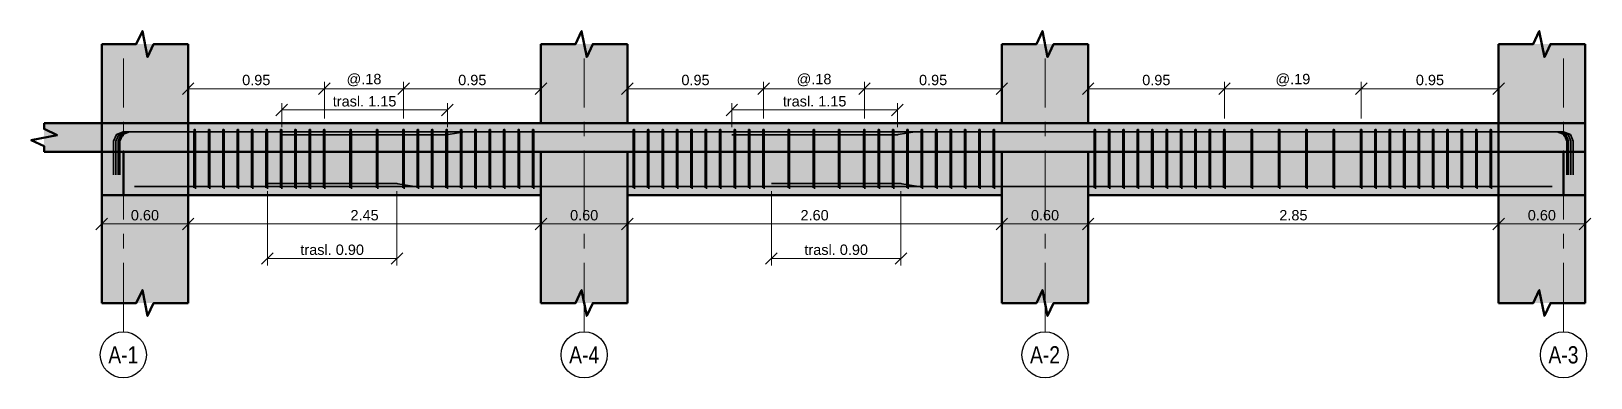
# Model space of a CAD drawing. Header units: metres. Extents: x 99 to 431, y 0 to 4.
# Drawn here: x 99.36 to 110.19, y 1.43 to 3.84 of the extents above; entities that cross this region are included whole.
import ezdxf
from ezdxf.enums import TextEntityAlignment as Align

# ---------------------------------------------------------------- set-up
doc = ezdxf.new("R2010")
doc.units = ezdxf.units.M
doc.linetypes.add('EJE40', pattern=[0.7, 0.48, -0.08, 0.06, -0.08])
for name, color, linetype, lineweight in [('E-ACERO', 1, 'Continuous', 35), ('E-CORTE', 7, 'Continuous', 50), ('E-CORTE-ACH', 254, 'Continuous', 0), ('E-COTA', 7, 'Continuous', 13), ('E-EJES', 1, 'Continuous', 18), ('E-EJES-ID', 7, 'Continuous', 25)]:
    doc.layers.add(name, color=color, linetype=linetype, lineweight=lineweight)
doc.styles.add('ARIAL', font='arial.ttf')
doc.dimstyles.new('COTA40', dxfattribs={"dimtxt": 0.072, "dimasz": 0.048, "dimexe": 0.048, "dimexo": 0.032, "dimgap": 0.024, "dimtad": 1, "dimzin": 0, "dimdsep": 46, "dimtxsty": 'ARIAL', "dimtsz": 0.04, "dimcen": 2.5, "dimclrd": 7, "dimclre": 7, "dimclrt": 7, "dimazin": 3, "dimtfac": 1, "dimtmove": 2, "dimatfit": 3, "dimlwd": 13, "dimlwe": 13})

msp = doc.modelspace()

# ---------------------------------------------------------------- hatches: boundary and pattern name
at = {"layer": 'E-CORTE-ACH'}
for points in [[(100.45, 3.2), (100.3, 3.2), (100, 3.2), (99.85, 3.2), (99.85, 3.75), (100.45, 3.75)], [(103.5, 3.2), (103.2, 3.2), (102.9, 3.2), (102.9, 3.75), (103.5, 3.75)], [(106.7, 3.2), (106.4, 3.2), (106.1, 3.2), (106.1, 3.75), (106.7, 3.75)], [(109.55, 3.75), (110.15, 3.75), (110.15, 3.2), (110, 3.2), (109.7, 3.2), (109.55, 3.2)], [(110.15, 3.0039), (110.15, 3), (110.0706, 3), (99.45, 3), (99.45, 3.2), (110.0706, 3.2), (110.15, 3.2)], [(99.85, 2.4), (99.85, 3.2), (100, 3.2), (100.3, 3.2), (100.45, 3.2), (100.45, 1.95), (99.85, 1.95)], [(109.55, 3.2), (109.7, 3.2), (110, 3.2), (110.15, 3.2), (110.15, 1.95), (109.55, 1.95)], [(99.85, 3), (100, 3), (100, 2.7), (99.85, 2.7)], [(100, 2.7), (100, 2.85), (100, 3), (101.45, 3), (102.9, 3), (102.9, 2.85), (102.9, 2.7), (101.45, 2.7)], [(103.2, 3), (103.5, 3), (103.5, 2.85), (103.5, 2.7), (103.5, 1.95), (102.9, 1.95), (102.9, 2.7), (102.9, 2.85), (102.9, 3)], [(103.5, 2.7), (103.5, 2.85), (103.5, 3), (104.8, 3), (106.1, 3), (106.1, 2.85), (106.1, 2.7), (104.8, 2.7)], [(106.4, 3), (106.7, 3), (106.7, 2.85), (106.7, 2.7), (106.7, 1.95), (106.1, 1.95), (106.1, 2.7), (106.1, 2.85), (106.1, 3)], [(106.7, 2.7), (106.7, 2.85), (106.7, 3), (108.35, 3), (110, 3), (110, 2.85), (110, 2.7), (108.35, 2.7)], [(110, 2.7), (110, 3), (110.15, 3), (110.15, 2.7)]]:
    msp.add_hatch(color=256, dxfattribs=at).paths.add_polyline_path(points)

# ---------------------------------------------------------------- linework, layer by layer
at = {"layer": 'E-ACERO'}
for points in [[(99.9321, 2.8409), (99.9321, 3.0743), (99.9516, 3.1214), (99.9988, 3.1409), (102.25, 3.1409)], [(99.9321, 2.8409), (99.9321, 3.0743), (99.9516, 3.1214), (99.9988, 3.1409), (105.375, 3.1409)], [(99.9481, 2.8409), (99.9481, 3.0743), (99.9676, 3.1214), (100.0148, 3.1409), (102.25, 3.1409)], [(99.9641, 2.8409), (99.9641, 3.0743), (99.9836, 3.1214), (100.0308, 3.1409), (102.25, 3.1409)], [(99.9761, 2.8409), (99.9761, 3.0743), (99.9956, 3.1214), (100.0428, 3.1409), (105.375, 3.1409)], [(100.5, 2.8393), (100.5, 3.1314), (100.4997, 3.1483), (100.4989, 3.1552), (100.4916, 3.1552), (100.4908, 3.1483), (100.4905, 3.1314), (100.4905, 2.8104)], [(100.6, 2.8393), (100.6, 3.1314), (100.5997, 3.1483), (100.5989, 3.1552), (100.5916, 3.1552), (100.5908, 3.1483), (100.5905, 3.1314), (100.5905, 2.8104)], [(100.7, 2.8393), (100.7, 3.1314), (100.6997, 3.1483), (100.6989, 3.1552), (100.6916, 3.1552), (100.6908, 3.1483), (100.6905, 3.1314), (100.6905, 2.8104)], [(100.8, 2.8393), (100.8, 3.1314), (100.7997, 3.1483), (100.7989, 3.1552), (100.7916, 3.1552), (100.7908, 3.1483), (100.7905, 3.1314), (100.7905, 2.8104)], [(100.9, 2.8393), (100.9, 3.1314), (100.8997, 3.1483), (100.8989, 3.1552), (100.8916, 3.1552), (100.8908, 3.1483), (100.8905, 3.1314), (100.8905, 2.8104)], [(101, 2.8393), (101, 3.1314), (100.9997, 3.1483), (100.9989, 3.1552), (100.9916, 3.1552), (100.9908, 3.1483), (100.9905, 3.1314), (100.9905, 2.8104)], [(101.1, 2.8393), (101.1, 3.1314), (101.0997, 3.1483), (101.0989, 3.1552), (101.0916, 3.1552), (101.0908, 3.1483), (101.0905, 3.1314), (101.0905, 2.8104)], [(101.1, 3.1199), (102.2445, 3.1199), (102.25, 3.1201), (102.2554, 3.1208), (102.3709, 3.14), (102.3763, 3.1407), (102.3818, 3.1409), (110.0012, 3.1409), (110.0484, 3.1214), (110.0679, 3.0743), (110.0679, 2.8409)], [(101.1, 3.1199), (102.2445, 3.1199), (102.25, 3.1201), (102.2554, 3.1208), (102.3709, 3.14), (102.3763, 3.1407), (102.3818, 3.1409), (109.9692, 3.1409), (110.0164, 3.1214), (110.0359, 3.0743), (110.0359, 2.8409)], [(101.1, 3.1199), (102.2445, 3.1199), (102.25, 3.1201), (102.2554, 3.1208), (102.3709, 3.14), (102.3763, 3.1407), (102.3818, 3.1409), (109.9852, 3.1409), (110.0324, 3.1214), (110.0519, 3.0743), (110.0519, 2.8409)], [(101.2, 2.8393), (101.2, 3.1314), (101.1997, 3.1483), (101.1989, 3.1552), (101.1916, 3.1552), (101.1908, 3.1483), (101.1905, 3.1314), (101.1905, 2.8104)], [(101.3, 2.8393), (101.3, 3.1314), (101.2997, 3.1483), (101.2989, 3.1552), (101.2916, 3.1552), (101.2908, 3.1483), (101.2905, 3.1314), (101.2905, 2.8104)], [(101.4, 2.8393), (101.4, 3.1314), (101.3997, 3.1483), (101.3989, 3.1552), (101.3916, 3.1552), (101.3908, 3.1483), (101.3905, 3.1314), (101.3905, 2.8104)], [(101.5833, 2.8393), (101.5833, 3.1314), (101.583, 3.1483), (101.5823, 3.1552), (101.5749, 3.1552), (101.5741, 3.1483), (101.5738, 3.1314), (101.5738, 2.8104)], [(101.7667, 2.8393), (101.7667, 3.1314), (101.7664, 3.1483), (101.7656, 3.1552), (101.7582, 3.1552), (101.7575, 3.1483), (101.7571, 3.1314), (101.7571, 2.8104)], [(101.95, 2.8393), (101.95, 3.1314), (101.9497, 3.1483), (101.9489, 3.1552), (101.9416, 3.1552), (101.9408, 3.1483), (101.9405, 3.1314), (101.9405, 2.8104)], [(102.05, 2.8393), (102.05, 3.1314), (102.0497, 3.1483), (102.0489, 3.1552), (102.0416, 3.1552), (102.0408, 3.1483), (102.0405, 3.1314), (102.0405, 2.8104)], [(102.15, 2.8393), (102.15, 3.1314), (102.1497, 3.1483), (102.1489, 3.1552), (102.1416, 3.1552), (102.1408, 3.1483), (102.1405, 3.1314), (102.1405, 2.8104)], [(102.25, 2.8393), (102.25, 3.1314), (102.2497, 3.1483), (102.2489, 3.1552), (102.2416, 3.1552), (102.2408, 3.1483), (102.2405, 3.1314), (102.2405, 2.8104)], [(102.35, 2.8393), (102.35, 3.1314), (102.3497, 3.1483), (102.3489, 3.1552), (102.3416, 3.1552), (102.3408, 3.1483), (102.3405, 3.1314), (102.3405, 2.8104)], [(102.45, 2.8393), (102.45, 3.1314), (102.4497, 3.1483), (102.4489, 3.1552), (102.4416, 3.1552), (102.4408, 3.1483), (102.4405, 3.1314), (102.4405, 2.8104)], [(102.55, 2.8393), (102.55, 3.1314), (102.5497, 3.1483), (102.5489, 3.1552), (102.5416, 3.1552), (102.5408, 3.1483), (102.5405, 3.1314), (102.5405, 2.8104)], [(102.65, 2.8393), (102.65, 3.1314), (102.6497, 3.1483), (102.6489, 3.1552), (102.6416, 3.1552), (102.6408, 3.1483), (102.6405, 3.1314), (102.6405, 2.8104)], [(102.75, 2.8393), (102.75, 3.1314), (102.7497, 3.1483), (102.7489, 3.1552), (102.7416, 3.1552), (102.7408, 3.1483), (102.7405, 3.1314), (102.7405, 2.8104)], [(102.85, 2.8393), (102.85, 3.1314), (102.8497, 3.1483), (102.8489, 3.1552), (102.8416, 3.1552), (102.8408, 3.1483), (102.8405, 3.1314), (102.8405, 2.8104)], [(103.55, 2.8393), (103.55, 3.1314), (103.5497, 3.1483), (103.5489, 3.1552), (103.5416, 3.1552), (103.5408, 3.1483), (103.5405, 3.1314), (103.5405, 2.8104)], [(103.65, 2.8393), (103.65, 3.1314), (103.6497, 3.1483), (103.6489, 3.1552), (103.6416, 3.1552), (103.6408, 3.1483), (103.6405, 3.1314), (103.6405, 2.8104)], [(103.75, 2.8393), (103.75, 3.1314), (103.7497, 3.1483), (103.7489, 3.1552), (103.7416, 3.1552), (103.7408, 3.1483), (103.7405, 3.1314), (103.7405, 2.8104)], [(103.85, 2.8393), (103.85, 3.1314), (103.8497, 3.1483), (103.8489, 3.1552), (103.8416, 3.1552), (103.8408, 3.1483), (103.8405, 3.1314), (103.8405, 2.8104)], [(103.95, 2.8393), (103.95, 3.1314), (103.9497, 3.1483), (103.9489, 3.1552), (103.9416, 3.1552), (103.9408, 3.1483), (103.9405, 3.1314), (103.9405, 2.8104)], [(104.05, 2.8393), (104.05, 3.1314), (104.0497, 3.1483), (104.0489, 3.1552), (104.0416, 3.1552), (104.0408, 3.1483), (104.0405, 3.1314), (104.0405, 2.8104)], [(104.15, 2.8393), (104.15, 3.1314), (104.1497, 3.1483), (104.1489, 3.1552), (104.1416, 3.1552), (104.1408, 3.1483), (104.1405, 3.1314), (104.1405, 2.8104)], [(104.225, 3.1199), (105.3695, 3.1199), (105.375, 3.1201), (105.3804, 3.1208), (105.4959, 3.14), (105.5013, 3.1407), (105.5068, 3.1409), (110.0012, 3.1409), (110.0484, 3.1214), (110.0679, 3.0743), (110.0679, 2.8409)], [(104.225, 3.1199), (105.3695, 3.1199), (105.375, 3.1201), (105.3804, 3.1208), (105.4959, 3.14), (105.5013, 3.1407), (105.5068, 3.1409), (109.9572, 3.1409), (110.0044, 3.1214), (110.0239, 3.0743), (110.0239, 2.8409)], [(104.25, 2.8393), (104.25, 3.1314), (104.2497, 3.1483), (104.2489, 3.1552), (104.2416, 3.1552), (104.2408, 3.1483), (104.2405, 3.1314), (104.2405, 2.8104)], [(104.35, 2.8393), (104.35, 3.1314), (104.3497, 3.1483), (104.3489, 3.1552), (104.3416, 3.1552), (104.3408, 3.1483), (104.3405, 3.1314), (104.3405, 2.8104)], [(104.45, 2.8393), (104.45, 3.1314), (104.4497, 3.1483), (104.4489, 3.1552), (104.4416, 3.1552), (104.4408, 3.1483), (104.4405, 3.1314), (104.4405, 2.8104)], [(104.625, 2.8393), (104.625, 3.1314), (104.6247, 3.1483), (104.6239, 3.1552), (104.6166, 3.1552), (104.6158, 3.1483), (104.6155, 3.1314), (104.6155, 2.8104)], [(104.8, 2.8393), (104.8, 3.1314), (104.7997, 3.1483), (104.7989, 3.1552), (104.7916, 3.1552), (104.7908, 3.1483), (104.7905, 3.1314), (104.7905, 2.8104)], [(104.975, 2.8393), (104.975, 3.1314), (104.9747, 3.1483), (104.9739, 3.1552), (104.9666, 3.1552), (104.9658, 3.1483), (104.9655, 3.1314), (104.9655, 2.8104)], [(105.15, 2.8393), (105.15, 3.1314), (105.1497, 3.1483), (105.1489, 3.1552), (105.1416, 3.1552), (105.1408, 3.1483), (105.1405, 3.1314), (105.1405, 2.8104)], [(105.25, 2.8393), (105.25, 3.1314), (105.2497, 3.1483), (105.2489, 3.1552), (105.2416, 3.1552), (105.2408, 3.1483), (105.2405, 3.1314), (105.2405, 2.8104)], [(105.35, 2.8393), (105.35, 3.1314), (105.3497, 3.1483), (105.3489, 3.1552), (105.3416, 3.1552), (105.3408, 3.1483), (105.3405, 3.1314), (105.3405, 2.8104)], [(105.45, 2.8393), (105.45, 3.1314), (105.4497, 3.1483), (105.4489, 3.1552), (105.4416, 3.1552), (105.4408, 3.1483), (105.4405, 3.1314), (105.4405, 2.8104)], [(105.55, 2.8393), (105.55, 3.1314), (105.5497, 3.1483), (105.5489, 3.1552), (105.5416, 3.1552), (105.5408, 3.1483), (105.5405, 3.1314), (105.5405, 2.8104)], [(105.65, 2.8393), (105.65, 3.1314), (105.6497, 3.1483), (105.6489, 3.1552), (105.6416, 3.1552), (105.6408, 3.1483), (105.6405, 3.1314), (105.6405, 2.8104)], [(105.75, 2.8393), (105.75, 3.1314), (105.7497, 3.1483), (105.7489, 3.1552), (105.7416, 3.1552), (105.7408, 3.1483), (105.7405, 3.1314), (105.7405, 2.8104)], [(105.85, 2.8393), (105.85, 3.1314), (105.8497, 3.1483), (105.8489, 3.1552), (105.8416, 3.1552), (105.8408, 3.1483), (105.8405, 3.1314), (105.8405, 2.8104)], [(105.95, 2.8393), (105.95, 3.1314), (105.9497, 3.1483), (105.9489, 3.1552), (105.9416, 3.1552), (105.9408, 3.1483), (105.9405, 3.1314), (105.9405, 2.8104)], [(106.05, 2.8393), (106.05, 3.1314), (106.0497, 3.1483), (106.0489, 3.1552), (106.0416, 3.1552), (106.0408, 3.1483), (106.0405, 3.1314), (106.0405, 2.8104)], [(106.75, 2.8393), (106.75, 3.1314), (106.7497, 3.1483), (106.7489, 3.1552), (106.7416, 3.1552), (106.7408, 3.1483), (106.7405, 3.1314), (106.7405, 2.8104)], [(106.85, 2.8393), (106.85, 3.1314), (106.8497, 3.1483), (106.8489, 3.1552), (106.8416, 3.1552), (106.8408, 3.1483), (106.8405, 3.1314), (106.8405, 2.8104)], [(106.95, 2.8393), (106.95, 3.1314), (106.9497, 3.1483), (106.9489, 3.1552), (106.9416, 3.1552), (106.9408, 3.1483), (106.9405, 3.1314), (106.9405, 2.8104)], [(107.05, 2.8393), (107.05, 3.1314), (107.0497, 3.1483), (107.0489, 3.1552), (107.0416, 3.1552), (107.0408, 3.1483), (107.0405, 3.1314), (107.0405, 2.8104)], [(107.15, 2.8393), (107.15, 3.1314), (107.1497, 3.1483), (107.1489, 3.1552), (107.1416, 3.1552), (107.1408, 3.1483), (107.1405, 3.1314), (107.1405, 2.8104)], [(107.25, 2.8393), (107.25, 3.1314), (107.2497, 3.1483), (107.2489, 3.1552), (107.2416, 3.1552), (107.2408, 3.1483), (107.2405, 3.1314), (107.2405, 2.8104)], [(107.35, 2.8393), (107.35, 3.1314), (107.3497, 3.1483), (107.3489, 3.1552), (107.3416, 3.1552), (107.3408, 3.1483), (107.3405, 3.1314), (107.3405, 2.8104)], [(107.45, 2.8393), (107.45, 3.1314), (107.4497, 3.1483), (107.4489, 3.1552), (107.4416, 3.1552), (107.4408, 3.1483), (107.4405, 3.1314), (107.4405, 2.8104)], [(107.55, 2.8393), (107.55, 3.1314), (107.5497, 3.1483), (107.5489, 3.1552), (107.5416, 3.1552), (107.5408, 3.1483), (107.5405, 3.1314), (107.5405, 2.8104)], [(107.65, 2.8393), (107.65, 3.1314), (107.6497, 3.1483), (107.6489, 3.1552), (107.6416, 3.1552), (107.6408, 3.1483), (107.6405, 3.1314), (107.6405, 2.8104)], [(107.84, 2.8393), (107.84, 3.1314), (107.8397, 3.1483), (107.8389, 3.1552), (107.8316, 3.1552), (107.8308, 3.1483), (107.8305, 3.1314), (107.8305, 2.8104)], [(108.03, 2.8393), (108.03, 3.1314), (108.0297, 3.1483), (108.0289, 3.1552), (108.0216, 3.1552), (108.0208, 3.1483), (108.0205, 3.1314), (108.0205, 2.8104)], [(108.22, 2.8393), (108.22, 3.1314), (108.2197, 3.1483), (108.2189, 3.1552), (108.2116, 3.1552), (108.2108, 3.1483), (108.2105, 3.1314), (108.2105, 2.8104)], [(108.41, 2.8393), (108.41, 3.1314), (108.4097, 3.1483), (108.4089, 3.1552), (108.4016, 3.1552), (108.4008, 3.1483), (108.4005, 3.1314), (108.4005, 2.8104)], [(108.6, 2.8393), (108.6, 3.1314), (108.5997, 3.1483), (108.5989, 3.1552), (108.5916, 3.1552), (108.5908, 3.1483), (108.5905, 3.1314), (108.5905, 2.8104)], [(108.7, 2.8393), (108.7, 3.1314), (108.6997, 3.1483), (108.6989, 3.1552), (108.6916, 3.1552), (108.6908, 3.1483), (108.6905, 3.1314), (108.6905, 2.8104)], [(108.8, 2.8393), (108.8, 3.1314), (108.7997, 3.1483), (108.7989, 3.1552), (108.7916, 3.1552), (108.7908, 3.1483), (108.7905, 3.1314), (108.7905, 2.8104)], [(108.9, 2.8393), (108.9, 3.1314), (108.8997, 3.1483), (108.8989, 3.1552), (108.8916, 3.1552), (108.8908, 3.1483), (108.8905, 3.1314), (108.8905, 2.8104)], [(109, 2.8393), (109, 3.1314), (108.9997, 3.1483), (108.9989, 3.1552), (108.9916, 3.1552), (108.9908, 3.1483), (108.9905, 3.1314), (108.9905, 2.8104)], [(109.1, 2.8393), (109.1, 3.1314), (109.0997, 3.1483), (109.0989, 3.1552), (109.0916, 3.1552), (109.0908, 3.1483), (109.0905, 3.1314), (109.0905, 2.8104)], [(109.2, 2.8393), (109.2, 3.1314), (109.1997, 3.1483), (109.1989, 3.1552), (109.1916, 3.1552), (109.1908, 3.1483), (109.1905, 3.1314), (109.1905, 2.8104)], [(109.3, 2.8393), (109.3, 3.1314), (109.2997, 3.1483), (109.2989, 3.1552), (109.2916, 3.1552), (109.2908, 3.1483), (109.2905, 3.1314), (109.2905, 2.8104)], [(109.4, 2.8393), (109.4, 3.1314), (109.3997, 3.1483), (109.3989, 3.1552), (109.3916, 3.1552), (109.3908, 3.1483), (109.3905, 3.1314), (109.3905, 2.8104)], [(109.5, 2.8393), (109.5, 3.1314), (109.4997, 3.1483), (109.4989, 3.1552), (109.4916, 3.1552), (109.4908, 3.1483), (109.4905, 3.1314), (109.4905, 2.8104)], [(100.5, 2.8393), (100.5, 2.7854)], [(100.6, 2.8393), (100.6, 2.7854)], [(100.7, 2.8393), (100.7, 2.7854)], [(100.8, 2.8393), (100.8, 2.7854)], [(100.9, 2.8393), (100.9, 2.7854)], [(101, 2.8393), (101, 2.7854)], [(101.1, 2.8393), (101.1, 2.7854)], [(101.2, 2.8393), (101.2, 2.7854)], [(101.3, 2.8393), (101.3, 2.7854)], [(101.4, 2.8393), (101.4, 2.7854)], [(101.5833, 2.8393), (101.5833, 2.7854)], [(101.7667, 2.8393), (101.7667, 2.7854)], [(101.95, 2.8393), (101.95, 2.7854)], [(102.05, 2.8393), (102.05, 2.7854)], [(102.15, 2.8393), (102.15, 2.7854)], [(102.25, 2.8393), (102.25, 2.7854)], [(102.35, 2.8393), (102.35, 2.7854)], [(102.45, 2.8393), (102.45, 2.7854)], [(102.55, 2.8393), (102.55, 2.7854)], [(102.65, 2.8393), (102.65, 2.7854)], [(102.75, 2.8393), (102.75, 2.7854)], [(102.85, 2.8393), (102.85, 2.7854)], [(103.55, 2.8393), (103.55, 2.7854)], [(103.65, 2.8393), (103.65, 2.7854)], [(103.75, 2.8393), (103.75, 2.7854)], [(103.85, 2.8393), (103.85, 2.7854)], [(103.95, 2.8393), (103.95, 2.7854)], [(104.05, 2.8393), (104.05, 2.7854)], [(104.15, 2.8393), (104.15, 2.7854)], [(104.25, 2.8393), (104.25, 2.7854)], [(104.35, 2.8393), (104.35, 2.7854)], [(104.45, 2.8393), (104.45, 2.7854)], [(104.625, 2.8393), (104.625, 2.7854)], [(104.8, 2.8393), (104.8, 2.7854)], [(104.975, 2.8393), (104.975, 2.7854)], [(105.15, 2.8393), (105.15, 2.7854)], [(105.25, 2.8393), (105.25, 2.7854)], [(105.35, 2.8393), (105.35, 2.7854)], [(105.45, 2.8393), (105.45, 2.7854)], [(105.55, 2.8393), (105.55, 2.7854)], [(105.65, 2.8393), (105.65, 2.7854)], [(105.75, 2.8393), (105.75, 2.7854)], [(105.85, 2.8393), (105.85, 2.7854)], [(105.95, 2.8393), (105.95, 2.7854)], [(106.05, 2.8393), (106.05, 2.7854)], [(106.75, 2.8393), (106.75, 2.7854)], [(106.85, 2.8393), (106.85, 2.7854)], [(106.95, 2.8393), (106.95, 2.7854)], [(107.05, 2.8393), (107.05, 2.7854)], [(107.15, 2.8393), (107.15, 2.7854)], [(107.25, 2.8393), (107.25, 2.7854)], [(107.35, 2.8393), (107.35, 2.7854)], [(107.45, 2.8393), (107.45, 2.7854)], [(107.55, 2.8393), (107.55, 2.7854)], [(107.65, 2.8393), (107.65, 2.7854)], [(107.84, 2.8393), (107.84, 2.7854)], [(108.03, 2.8393), (108.03, 2.7854)], [(108.22, 2.8393), (108.22, 2.7854)], [(108.41, 2.8393), (108.41, 2.7854)], [(108.6, 2.8393), (108.6, 2.7854)], [(108.7, 2.8393), (108.7, 2.7854)], [(108.8, 2.8393), (108.8, 2.7854)], [(108.9, 2.8393), (108.9, 2.7854)], [(109, 2.8393), (109, 2.7854)], [(109.1, 2.8393), (109.1, 2.7854)], [(109.2, 2.8393), (109.2, 2.7854)], [(109.3, 2.8393), (109.3, 2.7854)], [(109.4, 2.8393), (109.4, 2.7854)], [(109.5, 2.8393), (109.5, 2.7854)], [(100.0772, 2.759), (101.9, 2.759)], [(100.0772, 2.759), (105.4, 2.759)], [(100.0772, 2.759), (101.9, 2.759)], [(100.0772, 2.759), (105.4, 2.759)], [(100.4905, 2.8104), (100.4905, 2.7733)], [(100.4905, 2.7733), (100.4905, 2.7565)], [(100.4905, 2.7565), (100.4905, 2.7513)], [(100.5, 2.7854), (100.5, 2.7686)], [(100.5, 2.7686), (100.5, 2.7595)], [(100.5, 2.7595), (100.5, 2.7517)], [(100.5, 2.7517), (100.5, 2.7448)], [(100.5905, 2.8104), (100.5905, 2.7733)], [(100.5905, 2.7733), (100.5905, 2.7565)], [(100.5905, 2.7565), (100.5905, 2.7513)], [(100.6, 2.7854), (100.6, 2.7686)], [(100.6, 2.7686), (100.6, 2.7595)], [(100.6, 2.7595), (100.6, 2.7517)], [(100.6, 2.7517), (100.6, 2.7448)], [(100.6905, 2.8104), (100.6905, 2.7733)], [(100.6905, 2.7733), (100.6905, 2.7565)], [(100.6905, 2.7565), (100.6905, 2.7513)], [(100.7, 2.7854), (100.7, 2.7686)], [(100.7, 2.7686), (100.7, 2.7595)], [(100.7, 2.7595), (100.7, 2.7517)], [(100.7, 2.7517), (100.7, 2.7448)], [(100.7905, 2.8104), (100.7905, 2.7733)], [(100.7905, 2.7733), (100.7905, 2.7565)], [(100.7905, 2.7565), (100.7905, 2.7513)], [(100.8, 2.7854), (100.8, 2.7686)], [(100.8, 2.7686), (100.8, 2.7595)], [(100.8, 2.7595), (100.8, 2.7517)], [(100.8, 2.7517), (100.8, 2.7448)], [(100.8905, 2.8104), (100.8905, 2.7733)], [(100.8905, 2.7733), (100.8905, 2.7565)], [(100.8905, 2.7565), (100.8905, 2.7513)], [(100.9, 2.7854), (100.9, 2.7686)], [(100.9, 2.7686), (100.9, 2.7595)], [(100.9, 2.7595), (100.9, 2.7517)], [(100.9, 2.7517), (100.9, 2.7448)], [(100.9905, 2.8104), (100.9905, 2.7733)], [(100.9905, 2.7733), (100.9905, 2.7565)], [(100.9905, 2.7565), (100.9905, 2.7513)], [(101, 2.7854), (101, 2.7686)], [(101, 2.7801), (101.8945, 2.7801), (101.9, 2.7799), (101.9054, 2.7792), (102.0209, 2.76), (102.0263, 2.7593), (102.0318, 2.759), (109.9228, 2.759)], [(101, 2.7801), (101.8945, 2.7801), (101.9, 2.7799), (101.9054, 2.7792), (102.0209, 2.76), (102.0263, 2.7593), (102.0318, 2.759), (109.9228, 2.759)], [(101, 2.7686), (101, 2.7595)], [(101, 2.7595), (101, 2.7517)], [(101, 2.7517), (101, 2.7448)], [(101.0905, 2.8104), (101.0905, 2.7733)], [(101.0905, 2.7733), (101.0905, 2.7565)], [(101.0905, 2.7565), (101.0905, 2.7513)], [(101.1, 2.7854), (101.1, 2.7686)], [(101.1, 2.7686), (101.1, 2.7595)], [(101.1, 2.7595), (101.1, 2.7517)], [(101.1, 2.7517), (101.1, 2.7448)], [(101.1905, 2.8104), (101.1905, 2.7733)], [(101.1905, 2.7733), (101.1905, 2.7565)], [(101.1905, 2.7565), (101.1905, 2.7513)], [(101.2, 2.7854), (101.2, 2.7686)], [(101.2, 2.7686), (101.2, 2.7595)], [(101.2, 2.7595), (101.2, 2.7517)], [(101.2, 2.7517), (101.2, 2.7448)], [(101.2905, 2.8104), (101.2905, 2.7733)], [(101.2905, 2.7733), (101.2905, 2.7565)], [(101.2905, 2.7565), (101.2905, 2.7513)], [(101.3, 2.7854), (101.3, 2.7686)], [(101.3, 2.7686), (101.3, 2.7595)], [(101.3, 2.7595), (101.3, 2.7517)], [(101.3, 2.7517), (101.3, 2.7448)], [(101.3905, 2.8104), (101.3905, 2.7733)], [(101.3905, 2.7733), (101.3905, 2.7565)], [(101.3905, 2.7565), (101.3905, 2.7513)], [(101.4, 2.7854), (101.4, 2.7686)], [(101.4, 2.7686), (101.4, 2.7595)], [(101.4, 2.7595), (101.4, 2.7517)], [(101.4, 2.7517), (101.4, 2.7448)], [(101.5738, 2.8104), (101.5738, 2.7733)], [(101.5738, 2.7733), (101.5738, 2.7565)], [(101.5738, 2.7565), (101.5738, 2.7513)], [(101.5833, 2.7854), (101.5833, 2.7686)], [(101.5833, 2.7686), (101.5833, 2.7595)], [(101.5833, 2.7595), (101.5833, 2.7517)], [(101.5833, 2.7517), (101.5833, 2.7448)], [(101.7571, 2.8104), (101.7571, 2.7733)], [(101.7571, 2.7733), (101.7571, 2.7565)], [(101.7571, 2.7565), (101.7571, 2.7513)], [(101.7667, 2.7854), (101.7667, 2.7686)], [(101.7667, 2.7686), (101.7667, 2.7595)], [(101.7667, 2.7595), (101.7667, 2.7517)], [(101.7667, 2.7517), (101.7667, 2.7448)], [(101.9405, 2.8104), (101.9405, 2.7733)], [(101.9405, 2.7733), (101.9405, 2.7565)], [(101.9405, 2.7565), (101.9405, 2.7513)], [(101.95, 2.7854), (101.95, 2.7686)], [(101.95, 2.7686), (101.95, 2.7595)], [(101.95, 2.7595), (101.95, 2.7517)], [(101.95, 2.7517), (101.95, 2.7448)], [(102.0405, 2.8104), (102.0405, 2.7733)], [(102.0405, 2.7733), (102.0405, 2.7565)], [(102.0405, 2.7565), (102.0405, 2.7513)], [(102.05, 2.7854), (102.05, 2.7686)], [(102.05, 2.7686), (102.05, 2.7595)], [(102.05, 2.7595), (102.05, 2.7517)], [(102.05, 2.7517), (102.05, 2.7448)], [(102.1405, 2.8104), (102.1405, 2.7733)], [(102.1405, 2.7733), (102.1405, 2.7565)], [(102.1405, 2.7565), (102.1405, 2.7513)], [(102.15, 2.7854), (102.15, 2.7686)], [(102.15, 2.7686), (102.15, 2.7595)], [(102.15, 2.7595), (102.15, 2.7517)], [(102.15, 2.7517), (102.15, 2.7448)], [(102.2405, 2.8104), (102.2405, 2.7733)], [(102.2405, 2.7733), (102.2405, 2.7565)], [(102.2405, 2.7565), (102.2405, 2.7513)], [(102.25, 2.7854), (102.25, 2.7686)], [(102.25, 2.7686), (102.25, 2.7595)], [(102.25, 2.7595), (102.25, 2.7517)], [(102.25, 2.7517), (102.25, 2.7448)], [(102.3405, 2.8104), (102.3405, 2.7733)], [(102.3405, 2.7733), (102.3405, 2.7565)], [(102.3405, 2.7565), (102.3405, 2.7513)], [(102.35, 2.7854), (102.35, 2.7686)], [(102.35, 2.7686), (102.35, 2.7595)], [(102.35, 2.7595), (102.35, 2.7517)], [(102.35, 2.7517), (102.35, 2.7448)], [(102.4405, 2.8104), (102.4405, 2.7733)], [(102.4405, 2.7733), (102.4405, 2.7565)], [(102.4405, 2.7565), (102.4405, 2.7513)], [(102.45, 2.7854), (102.45, 2.7686)], [(102.45, 2.7686), (102.45, 2.7595)], [(102.45, 2.7595), (102.45, 2.7517)], [(102.45, 2.7517), (102.45, 2.7448)], [(102.5405, 2.8104), (102.5405, 2.7733)], [(102.5405, 2.7733), (102.5405, 2.7565)], [(102.5405, 2.7565), (102.5405, 2.7513)], [(102.55, 2.7854), (102.55, 2.7686)], [(102.55, 2.7686), (102.55, 2.7595)], [(102.55, 2.7595), (102.55, 2.7517)], [(102.55, 2.7517), (102.55, 2.7448)], [(102.6405, 2.8104), (102.6405, 2.7733)], [(102.6405, 2.7733), (102.6405, 2.7565)], [(102.6405, 2.7565), (102.6405, 2.7513)], [(102.65, 2.7854), (102.65, 2.7686)], [(102.65, 2.7686), (102.65, 2.7595)], [(102.65, 2.7595), (102.65, 2.7517)], [(102.65, 2.7517), (102.65, 2.7448)], [(102.7405, 2.8104), (102.7405, 2.7733)], [(102.7405, 2.7733), (102.7405, 2.7565)], [(102.7405, 2.7565), (102.7405, 2.7513)], [(102.75, 2.7854), (102.75, 2.7686)], [(102.75, 2.7686), (102.75, 2.7595)], [(102.75, 2.7595), (102.75, 2.7517)], [(102.75, 2.7517), (102.75, 2.7448)], [(102.8405, 2.8104), (102.8405, 2.7733)], [(102.8405, 2.7733), (102.8405, 2.7565)], [(102.8405, 2.7565), (102.8405, 2.7513)], [(102.85, 2.7854), (102.85, 2.7686)], [(102.85, 2.7686), (102.85, 2.7595)], [(102.85, 2.7595), (102.85, 2.7517)], [(102.85, 2.7517), (102.85, 2.7448)], [(103.5405, 2.8104), (103.5405, 2.7733)], [(103.5405, 2.7733), (103.5405, 2.7565)], [(103.5405, 2.7565), (103.5405, 2.7513)], [(103.55, 2.7854), (103.55, 2.7686)], [(103.55, 2.7686), (103.55, 2.7595)], [(103.55, 2.7595), (103.55, 2.7517)], [(103.55, 2.7517), (103.55, 2.7448)], [(103.6405, 2.8104), (103.6405, 2.7733)], [(103.6405, 2.7733), (103.6405, 2.7565)], [(103.6405, 2.7565), (103.6405, 2.7513)], [(103.65, 2.7854), (103.65, 2.7686)], [(103.65, 2.7686), (103.65, 2.7595)], [(103.65, 2.7595), (103.65, 2.7517)], [(103.65, 2.7517), (103.65, 2.7448)], [(103.7405, 2.8104), (103.7405, 2.7733)], [(103.7405, 2.7733), (103.7405, 2.7565)], [(103.7405, 2.7565), (103.7405, 2.7513)], [(103.75, 2.7854), (103.75, 2.7686)], [(103.75, 2.7686), (103.75, 2.7595)], [(103.75, 2.7595), (103.75, 2.7517)], [(103.75, 2.7517), (103.75, 2.7448)], [(103.8405, 2.8104), (103.8405, 2.7733)], [(103.8405, 2.7733), (103.8405, 2.7565)], [(103.8405, 2.7565), (103.8405, 2.7513)], [(103.85, 2.7854), (103.85, 2.7686)], [(103.85, 2.7686), (103.85, 2.7595)], [(103.85, 2.7595), (103.85, 2.7517)], [(103.85, 2.7517), (103.85, 2.7448)], [(103.9405, 2.8104), (103.9405, 2.7733)], [(103.9405, 2.7733), (103.9405, 2.7565)], [(103.9405, 2.7565), (103.9405, 2.7513)], [(103.95, 2.7854), (103.95, 2.7686)], [(103.95, 2.7686), (103.95, 2.7595)], [(103.95, 2.7595), (103.95, 2.7517)], [(103.95, 2.7517), (103.95, 2.7448)], [(104.0405, 2.8104), (104.0405, 2.7733)], [(104.0405, 2.7733), (104.0405, 2.7565)], [(104.0405, 2.7565), (104.0405, 2.7513)], [(104.05, 2.7854), (104.05, 2.7686)], [(104.05, 2.7686), (104.05, 2.7595)], [(104.05, 2.7595), (104.05, 2.7517)], [(104.05, 2.7517), (104.05, 2.7448)], [(104.1405, 2.8104), (104.1405, 2.7733)], [(104.1405, 2.7733), (104.1405, 2.7565)], [(104.1405, 2.7565), (104.1405, 2.7513)], [(104.15, 2.7854), (104.15, 2.7686)], [(104.15, 2.7686), (104.15, 2.7595)], [(104.15, 2.7595), (104.15, 2.7517)], [(104.15, 2.7517), (104.15, 2.7448)], [(104.2405, 2.8104), (104.2405, 2.7733)], [(104.2405, 2.7733), (104.2405, 2.7565)], [(104.2405, 2.7565), (104.2405, 2.7513)], [(104.25, 2.7854), (104.25, 2.7686)], [(104.25, 2.7686), (104.25, 2.7595)], [(104.25, 2.7595), (104.25, 2.7517)], [(104.25, 2.7517), (104.25, 2.7448)], [(104.3405, 2.8104), (104.3405, 2.7733)], [(104.3405, 2.7733), (104.3405, 2.7565)], [(104.3405, 2.7565), (104.3405, 2.7513)], [(104.35, 2.7854), (104.35, 2.7686)], [(104.35, 2.7686), (104.35, 2.7595)], [(104.35, 2.7595), (104.35, 2.7517)], [(104.35, 2.7517), (104.35, 2.7448)], [(104.4405, 2.8104), (104.4405, 2.7733)], [(104.4405, 2.7733), (104.4405, 2.7565)], [(104.4405, 2.7565), (104.4405, 2.7513)], [(104.45, 2.7854), (104.45, 2.7686)], [(104.45, 2.7686), (104.45, 2.7595)], [(104.45, 2.7595), (104.45, 2.7517)], [(104.45, 2.7517), (104.45, 2.7448)], [(104.5, 2.7801), (105.3945, 2.7801), (105.4, 2.7799), (105.4054, 2.7792), (105.5209, 2.76), (105.5263, 2.7593), (105.5318, 2.759), (109.9228, 2.759)], [(104.5, 2.7801), (105.3945, 2.7801), (105.4, 2.7799), (105.4054, 2.7792), (105.5209, 2.76), (105.5263, 2.7593), (105.5318, 2.759), (109.9228, 2.759)], [(104.6155, 2.8104), (104.6155, 2.7733)], [(104.6155, 2.7733), (104.6155, 2.7565)], [(104.6155, 2.7565), (104.6155, 2.7513)], [(104.625, 2.7854), (104.625, 2.7686)], [(104.625, 2.7686), (104.625, 2.7595)], [(104.625, 2.7595), (104.625, 2.7517)], [(104.625, 2.7517), (104.625, 2.7448)], [(104.7905, 2.8104), (104.7905, 2.7733)], [(104.7905, 2.7733), (104.7905, 2.7565)], [(104.7905, 2.7565), (104.7905, 2.7513)], [(104.8, 2.7854), (104.8, 2.7686)], [(104.8, 2.7686), (104.8, 2.7595)], [(104.8, 2.7595), (104.8, 2.7517)], [(104.8, 2.7517), (104.8, 2.7448)], [(104.9655, 2.8104), (104.9655, 2.7733)], [(104.9655, 2.7733), (104.9655, 2.7565)], [(104.9655, 2.7565), (104.9655, 2.7513)], [(104.975, 2.7854), (104.975, 2.7686)], [(104.975, 2.7686), (104.975, 2.7595)], [(104.975, 2.7595), (104.975, 2.7517)], [(104.975, 2.7517), (104.975, 2.7448)], [(105.1405, 2.8104), (105.1405, 2.7733)], [(105.1405, 2.7733), (105.1405, 2.7565)], [(105.1405, 2.7565), (105.1405, 2.7513)], [(105.15, 2.7854), (105.15, 2.7686)], [(105.15, 2.7686), (105.15, 2.7595)], [(105.15, 2.7595), (105.15, 2.7517)], [(105.15, 2.7517), (105.15, 2.7448)], [(105.2405, 2.8104), (105.2405, 2.7733)], [(105.2405, 2.7733), (105.2405, 2.7565)], [(105.2405, 2.7565), (105.2405, 2.7513)], [(105.25, 2.7854), (105.25, 2.7686)], [(105.25, 2.7686), (105.25, 2.7595)], [(105.25, 2.7595), (105.25, 2.7517)], [(105.25, 2.7517), (105.25, 2.7448)], [(105.3405, 2.8104), (105.3405, 2.7733)], [(105.3405, 2.7733), (105.3405, 2.7565)], [(105.3405, 2.7565), (105.3405, 2.7513)], [(105.35, 2.7854), (105.35, 2.7686)], [(105.35, 2.7686), (105.35, 2.7595)], [(105.35, 2.7595), (105.35, 2.7517)], [(105.35, 2.7517), (105.35, 2.7448)], [(105.4405, 2.8104), (105.4405, 2.7733)], [(105.4405, 2.7733), (105.4405, 2.7565)], [(105.4405, 2.7565), (105.4405, 2.7513)], [(105.45, 2.7854), (105.45, 2.7686)], [(105.45, 2.7686), (105.45, 2.7595)], [(105.45, 2.7595), (105.45, 2.7517)], [(105.45, 2.7517), (105.45, 2.7448)], [(105.5405, 2.8104), (105.5405, 2.7733)], [(105.5405, 2.7733), (105.5405, 2.7565)], [(105.5405, 2.7565), (105.5405, 2.7513)], [(105.55, 2.7854), (105.55, 2.7686)], [(105.55, 2.7686), (105.55, 2.7595)], [(105.55, 2.7595), (105.55, 2.7517)], [(105.55, 2.7517), (105.55, 2.7448)], [(105.6405, 2.8104), (105.6405, 2.7733)], [(105.6405, 2.7733), (105.6405, 2.7565)], [(105.6405, 2.7565), (105.6405, 2.7513)], [(105.65, 2.7854), (105.65, 2.7686)], [(105.65, 2.7686), (105.65, 2.7595)], [(105.65, 2.7595), (105.65, 2.7517)], [(105.65, 2.7517), (105.65, 2.7448)], [(105.7405, 2.8104), (105.7405, 2.7733)], [(105.7405, 2.7733), (105.7405, 2.7565)], [(105.7405, 2.7565), (105.7405, 2.7513)], [(105.75, 2.7854), (105.75, 2.7686)], [(105.75, 2.7686), (105.75, 2.7595)], [(105.75, 2.7595), (105.75, 2.7517)], [(105.75, 2.7517), (105.75, 2.7448)], [(105.8405, 2.8104), (105.8405, 2.7733)], [(105.8405, 2.7733), (105.8405, 2.7565)], [(105.8405, 2.7565), (105.8405, 2.7513)], [(105.85, 2.7854), (105.85, 2.7686)], [(105.85, 2.7686), (105.85, 2.7595)], [(105.85, 2.7595), (105.85, 2.7517)], [(105.85, 2.7517), (105.85, 2.7448)], [(105.9405, 2.8104), (105.9405, 2.7733)], [(105.9405, 2.7733), (105.9405, 2.7565)], [(105.9405, 2.7565), (105.9405, 2.7513)], [(105.95, 2.7854), (105.95, 2.7686)], [(105.95, 2.7686), (105.95, 2.7595)], [(105.95, 2.7595), (105.95, 2.7517)], [(105.95, 2.7517), (105.95, 2.7448)], [(106.0405, 2.8104), (106.0405, 2.7733)], [(106.0405, 2.7733), (106.0405, 2.7565)], [(106.0405, 2.7565), (106.0405, 2.7513)], [(106.05, 2.7854), (106.05, 2.7686)], [(106.05, 2.7686), (106.05, 2.7595)], [(106.05, 2.7595), (106.05, 2.7517)], [(106.05, 2.7517), (106.05, 2.7448)], [(106.7405, 2.8104), (106.7405, 2.7733)], [(106.7405, 2.7733), (106.7405, 2.7565)], [(106.7405, 2.7565), (106.7405, 2.7513)], [(106.75, 2.7854), (106.75, 2.7686)], [(106.75, 2.7686), (106.75, 2.7595)], [(106.75, 2.7595), (106.75, 2.7517)], [(106.75, 2.7517), (106.75, 2.7448)], [(106.8405, 2.8104), (106.8405, 2.7733)], [(106.8405, 2.7733), (106.8405, 2.7565)], [(106.8405, 2.7565), (106.8405, 2.7513)], [(106.85, 2.7854), (106.85, 2.7686)], [(106.85, 2.7686), (106.85, 2.7595)], [(106.85, 2.7595), (106.85, 2.7517)], [(106.85, 2.7517), (106.85, 2.7448)], [(106.9405, 2.8104), (106.9405, 2.7733)], [(106.9405, 2.7733), (106.9405, 2.7565)], [(106.9405, 2.7565), (106.9405, 2.7513)], [(106.95, 2.7854), (106.95, 2.7686)], [(106.95, 2.7686), (106.95, 2.7595)], [(106.95, 2.7595), (106.95, 2.7517)], [(106.95, 2.7517), (106.95, 2.7448)], [(107.0405, 2.8104), (107.0405, 2.7733)], [(107.0405, 2.7733), (107.0405, 2.7565)], [(107.0405, 2.7565), (107.0405, 2.7513)], [(107.05, 2.7854), (107.05, 2.7686)], [(107.05, 2.7686), (107.05, 2.7595)], [(107.05, 2.7595), (107.05, 2.7517)], [(107.05, 2.7517), (107.05, 2.7448)], [(107.1405, 2.8104), (107.1405, 2.7733)], [(107.1405, 2.7733), (107.1405, 2.7565)], [(107.1405, 2.7565), (107.1405, 2.7513)], [(107.15, 2.7854), (107.15, 2.7686)], [(107.15, 2.7686), (107.15, 2.7595)], [(107.15, 2.7595), (107.15, 2.7517)], [(107.15, 2.7517), (107.15, 2.7448)], [(107.2405, 2.8104), (107.2405, 2.7733)], [(107.2405, 2.7733), (107.2405, 2.7565)], [(107.2405, 2.7565), (107.2405, 2.7513)], [(107.25, 2.7854), (107.25, 2.7686)], [(107.25, 2.7686), (107.25, 2.7595)], [(107.25, 2.7595), (107.25, 2.7517)], [(107.25, 2.7517), (107.25, 2.7448)], [(107.3405, 2.8104), (107.3405, 2.7733)], [(107.3405, 2.7733), (107.3405, 2.7565)], [(107.3405, 2.7565), (107.3405, 2.7513)], [(107.35, 2.7854), (107.35, 2.7686)], [(107.35, 2.7686), (107.35, 2.7595)], [(107.35, 2.7595), (107.35, 2.7517)], [(107.35, 2.7517), (107.35, 2.7448)], [(107.4405, 2.8104), (107.4405, 2.7733)], [(107.4405, 2.7733), (107.4405, 2.7565)], [(107.4405, 2.7565), (107.4405, 2.7513)], [(107.45, 2.7854), (107.45, 2.7686)], [(107.45, 2.7686), (107.45, 2.7595)], [(107.45, 2.7595), (107.45, 2.7517)], [(107.45, 2.7517), (107.45, 2.7448)], [(107.5405, 2.8104), (107.5405, 2.7733)], [(107.5405, 2.7733), (107.5405, 2.7565)], [(107.5405, 2.7565), (107.5405, 2.7513)], [(107.55, 2.7854), (107.55, 2.7686)], [(107.55, 2.7686), (107.55, 2.7595)], [(107.55, 2.7595), (107.55, 2.7517)], [(107.55, 2.7517), (107.55, 2.7448)], [(107.6405, 2.8104), (107.6405, 2.7733)], [(107.6405, 2.7733), (107.6405, 2.7565)], [(107.6405, 2.7565), (107.6405, 2.7513)], [(107.65, 2.7854), (107.65, 2.7686)], [(107.65, 2.7686), (107.65, 2.7595)], [(107.65, 2.7595), (107.65, 2.7517)], [(107.65, 2.7517), (107.65, 2.7448)], [(107.8305, 2.8104), (107.8305, 2.7733)], [(107.8305, 2.7733), (107.8305, 2.7565)], [(107.8305, 2.7565), (107.8305, 2.7513)], [(107.84, 2.7854), (107.84, 2.7686)], [(107.84, 2.7686), (107.84, 2.7595)], [(107.84, 2.7595), (107.84, 2.7517)], [(107.84, 2.7517), (107.84, 2.7448)], [(108.0205, 2.8104), (108.0205, 2.7733)], [(108.0205, 2.7733), (108.0205, 2.7565)], [(108.0205, 2.7565), (108.0205, 2.7513)], [(108.03, 2.7854), (108.03, 2.7686)], [(108.03, 2.7686), (108.03, 2.7595)], [(108.03, 2.7595), (108.03, 2.7517)], [(108.03, 2.7517), (108.03, 2.7448)], [(108.2105, 2.8104), (108.2105, 2.7733)], [(108.2105, 2.7733), (108.2105, 2.7565)], [(108.2105, 2.7565), (108.2105, 2.7513)], [(108.22, 2.7854), (108.22, 2.7686)], [(108.22, 2.7686), (108.22, 2.7595)], [(108.22, 2.7595), (108.22, 2.7517)], [(108.22, 2.7517), (108.22, 2.7448)], [(108.4005, 2.8104), (108.4005, 2.7733)], [(108.4005, 2.7733), (108.4005, 2.7565)], [(108.4005, 2.7565), (108.4005, 2.7513)], [(108.41, 2.7854), (108.41, 2.7686)], [(108.41, 2.7686), (108.41, 2.7595)], [(108.41, 2.7595), (108.41, 2.7517)], [(108.41, 2.7517), (108.41, 2.7448)], [(108.5905, 2.8104), (108.5905, 2.7733)], [(108.5905, 2.7733), (108.5905, 2.7565)], [(108.5905, 2.7565), (108.5905, 2.7513)], [(108.6, 2.7854), (108.6, 2.7686)], [(108.6, 2.7686), (108.6, 2.7595)], [(108.6, 2.7595), (108.6, 2.7517)], [(108.6, 2.7517), (108.6, 2.7448)], [(108.6905, 2.8104), (108.6905, 2.7733)], [(108.6905, 2.7733), (108.6905, 2.7565)], [(108.6905, 2.7565), (108.6905, 2.7513)], [(108.7, 2.7854), (108.7, 2.7686)], [(108.7, 2.7686), (108.7, 2.7595)], [(108.7, 2.7595), (108.7, 2.7517)], [(108.7, 2.7517), (108.7, 2.7448)], [(108.7905, 2.8104), (108.7905, 2.7733)], [(108.7905, 2.7733), (108.7905, 2.7565)], [(108.7905, 2.7565), (108.7905, 2.7513)], [(108.8, 2.7854), (108.8, 2.7686)], [(108.8, 2.7686), (108.8, 2.7595)], [(108.8, 2.7595), (108.8, 2.7517)], [(108.8, 2.7517), (108.8, 2.7448)], [(108.8905, 2.8104), (108.8905, 2.7733)], [(108.8905, 2.7733), (108.8905, 2.7565)], [(108.8905, 2.7565), (108.8905, 2.7513)], [(108.9, 2.7854), (108.9, 2.7686)], [(108.9, 2.7686), (108.9, 2.7595)], [(108.9, 2.7595), (108.9, 2.7517)], [(108.9, 2.7517), (108.9, 2.7448)], [(108.9905, 2.8104), (108.9905, 2.7733)], [(108.9905, 2.7733), (108.9905, 2.7565)], [(108.9905, 2.7565), (108.9905, 2.7513)], [(109, 2.7854), (109, 2.7686)], [(109, 2.7686), (109, 2.7595)], [(109, 2.7595), (109, 2.7517)], [(109, 2.7517), (109, 2.7448)], [(109.0905, 2.8104), (109.0905, 2.7733)], [(109.0905, 2.7733), (109.0905, 2.7565)], [(109.0905, 2.7565), (109.0905, 2.7513)], [(109.1, 2.7854), (109.1, 2.7686)], [(109.1, 2.7686), (109.1, 2.7595)], [(109.1, 2.7595), (109.1, 2.7517)], [(109.1, 2.7517), (109.1, 2.7448)], [(109.1905, 2.8104), (109.1905, 2.7733)], [(109.1905, 2.7733), (109.1905, 2.7565)], [(109.1905, 2.7565), (109.1905, 2.7513)], [(109.2, 2.7854), (109.2, 2.7686)], [(109.2, 2.7686), (109.2, 2.7595)], [(109.2, 2.7595), (109.2, 2.7517)], [(109.2, 2.7517), (109.2, 2.7448)], [(109.2905, 2.8104), (109.2905, 2.7733)], [(109.2905, 2.7733), (109.2905, 2.7565)], [(109.2905, 2.7565), (109.2905, 2.7513)], [(109.3, 2.7854), (109.3, 2.7686)], [(109.3, 2.7686), (109.3, 2.7595)], [(109.3, 2.7595), (109.3, 2.7517)], [(109.3, 2.7517), (109.3, 2.7448)], [(109.3905, 2.8104), (109.3905, 2.7733)], [(109.3905, 2.7733), (109.3905, 2.7565)], [(109.3905, 2.7565), (109.3905, 2.7513)], [(109.4, 2.7854), (109.4, 2.7686)], [(109.4, 2.7686), (109.4, 2.7595)], [(109.4, 2.7595), (109.4, 2.7517)], [(109.4, 2.7517), (109.4, 2.7448)], [(109.4905, 2.8104), (109.4905, 2.7733)], [(109.4905, 2.7733), (109.4905, 2.7565)], [(109.4905, 2.7565), (109.4905, 2.7513)], [(109.5, 2.7854), (109.5, 2.7686)], [(109.5, 2.7686), (109.5, 2.7595)], [(109.5, 2.7595), (109.5, 2.7517)], [(109.5, 2.7517), (109.5, 2.7448)]]:
    msp.add_lwpolyline(points, dxfattribs=at)
at = {"layer": 'E-CORTE'}
for points in [[(99.85, 3.7499), (100.09, 3.7499), (100.132, 3.8399), (100.168, 3.6599), (100.21, 3.7499), (100.45, 3.7499)], [(102.9, 3.7499), (103.14, 3.7499), (103.182, 3.8399), (103.218, 3.6599), (103.26, 3.7499), (103.5, 3.7499)], [(106.1, 3.7499), (106.34, 3.7499), (106.382, 3.8399), (106.418, 3.6599), (106.46, 3.7499), (106.7, 3.7499)], [(109.55, 3.75), (109.79, 3.75), (109.832, 3.84), (109.868, 3.6599), (109.91, 3.7499), (110.15, 3.7499)], [(100.45, 3.2), (100.3, 3.2), (100, 3.2), (99.85, 3.2), (99.85, 3.7499)], [(100.45, 3.7499), (100.45, 3.2)], [(103.5, 3.2), (103.2, 3.2), (102.9, 3.2), (102.9, 3.7499)], [(103.5, 3.7499), (103.5, 3.2)], [(106.7, 3.2), (106.4, 3.2), (106.1, 3.2), (106.1, 3.7499)], [(106.7, 3.7499), (106.7, 3.2)], [(110.15, 3.7499), (110.15, 3.2), (110, 3.2), (109.7, 3.2), (109.55, 3.2), (109.55, 3.7499)], [(99.4501, 3), (99.4501, 3.04), (99.3601, 3.082), (99.5401, 3.118), (99.4501, 3.16), (99.4501, 3.2)], [(99.4501, 3.2), (110.0706, 3.2), (110.15, 3.2), (110.15, 3.0039)], [(99.85, 2.4), (99.85, 3.2), (100, 3.2), (100.3, 3.2), (100.45, 3.2), (100.45, 1.9501)], [(109.55, 3.2), (109.7, 3.2), (110, 3.2), (110.15, 3.2), (110.15, 1.9501)], [(109.55, 1.9501), (109.55, 3.2)], [(110.15, 3.0039), (110.15, 3), (110.0706, 3), (99.4501, 3)], [(99.85, 3), (100, 3), (100, 2.7), (99.85, 2.7), (99.85, 3)], [(100, 2.7), (100, 2.85), (100, 3), (101.45, 3), (102.9, 3), (102.9, 2.85), (102.9, 2.7), (101.45, 2.7), (100, 2.7)], [(102.9, 1.9501), (102.9, 2.7), (102.9, 2.85), (102.9, 3), (103.2, 3)], [(103.2, 3), (103.5, 3), (103.5, 2.85), (103.5, 2.7), (103.5, 1.9501)], [(103.5, 2.7), (103.5, 2.85), (103.5, 3), (104.8, 3), (106.1, 3), (106.1, 2.85), (106.1, 2.7), (104.8, 2.7), (103.5, 2.7)], [(106.1, 1.9501), (106.1, 2.7), (106.1, 2.85), (106.1, 3), (106.4, 3)], [(106.4, 3), (106.7, 3), (106.7, 2.85), (106.7, 2.7), (106.7, 1.9501)], [(106.7, 2.7), (106.7, 2.85), (106.7, 3), (108.35, 3), (110, 3), (110, 2.85), (110, 2.7), (108.35, 2.7), (106.7, 2.7)], [(110, 2.7), (110, 3), (110.15, 3), (110.15, 2.7), (110, 2.7)], [(99.85, 1.9501), (99.85, 2.4)], [(100.45, 1.9501), (100.21, 1.9501), (100.168, 1.8601), (100.132, 2.0401), (100.09, 1.9501), (99.85, 1.9501)], [(103.5, 1.9501), (103.26, 1.9501), (103.218, 1.8601), (103.182, 2.0401), (103.14, 1.9501), (102.9, 1.9501)], [(106.7, 1.9501), (106.46, 1.9501), (106.418, 1.8601), (106.382, 2.0401), (106.34, 1.9501), (106.1, 1.9501)], [(110.15, 1.9501), (109.91, 1.9501), (109.868, 1.8601), (109.832, 2.0401), (109.79, 1.9501), (109.55, 1.9501)]]:
    msp.add_lwpolyline(points, dxfattribs=at)
at = {"layer": 'E-EJES', "linetype": 'EJE40'}
for p, q in [((100, 1.75), (100, 3.65)), ((103.2, 1.75), (103.2, 3.65)), ((106.4, 1.75), (106.4, 3.65)), ((110, 1.75), (110, 3.65))]:
    msp.add_line(p, q, dxfattribs=at)
at = {"layer": 'E-EJES-ID'}
for centre in [(100, 1.59), (103.2, 1.59), (106.4, 1.59), (110, 1.59)]:
    msp.add_circle(centre, 0.16, dxfattribs=at)

# ---------------------------------------------------------------- texts
at = {"layer": 'E-EJES-ID', "style": 'ARIAL', "width": 0.8}
for s, p in [('A-1', (100, 1.59)), ('A-4', (103.2, 1.59)), ('A-2', (106.4, 1.59)), ('A-3', (110, 1.59))]:
    msp.add_text(s, height=0.12, dxfattribs=at).set_placement(p, align=Align.MIDDLE_CENTER)

# ---------------------------------------------------------------- dimensions: what is measured, and where the dimension line sits
at = {"layer": 'E-COTA'}
for base, p1, p2, text in [((100.45, 3.44), (100.45, 3.2), (101.3961, 3.2), '0.95'), ((101.3961, 3.44), (101.3961, 3.2), (101.9461, 3.2), '@.18'), ((101.9461, 3.44), (101.9461, 3.2), (102.9, 3.2), '0.95'), ((103.5, 3.44), (103.5, 3.2), (104.4461, 3.2), '0.95'), ((104.4461, 3.44), (104.4461, 3.2), (105.1461, 3.2), '@.18'), ((105.1461, 3.44), (105.1461, 3.2), (106.1, 3.2), '0.95'), ((106.7, 3.44), (106.7, 3.2), (107.6461, 3.2), '0.95'), ((107.6461, 3.44), (107.6461, 3.2), (108.5961, 3.2), '@.19'), ((108.5961, 3.44), (108.5961, 3.2), (109.55, 3.2), '0.95'), ((101.1, 3.292), (101.1, 3.14), (102.25, 3.14), 'trasl. 1.15'), ((104.225, 3.292), (104.225, 3.14), (105.375, 3.14), 'trasl. 1.15'), ((101, 2.26), (101, 2.76), (101.9, 2.76), 'trasl. 0.90'), ((104.5, 2.26), (104.5, 2.76), (105.4, 2.76), 'trasl. 0.90')]:
    msp.add_linear_dim(base=base, p1=p1, p2=p2, text=text, dimstyle='COTA40', override={"dimdec": 2}, dxfattribs=at).render()
for base, p1, p2 in [((99.85, 2.5), (99.85, 2.7), (100.45, 2.7)), ((100.45, 2.5), (100.45, 2.7), (102.9, 2.7)), ((102.9, 2.5), (102.9, 2.7), (103.5, 2.7)), ((103.5, 2.5), (103.5, 2.7), (106.1, 2.7)), ((106.1, 2.5), (106.1, 2.7), (106.7, 2.7)), ((106.7, 2.5), (106.7, 2.7), (109.55, 2.7)), ((109.55, 2.5), (109.55, 2.7), (110.15, 2.7))]:
    msp.add_linear_dim(base=base, p1=p1, p2=p2, dimstyle='COTA40', override={"dimdec": 2}, dxfattribs=at).render()

doc.saveas('drawing.dxf')
